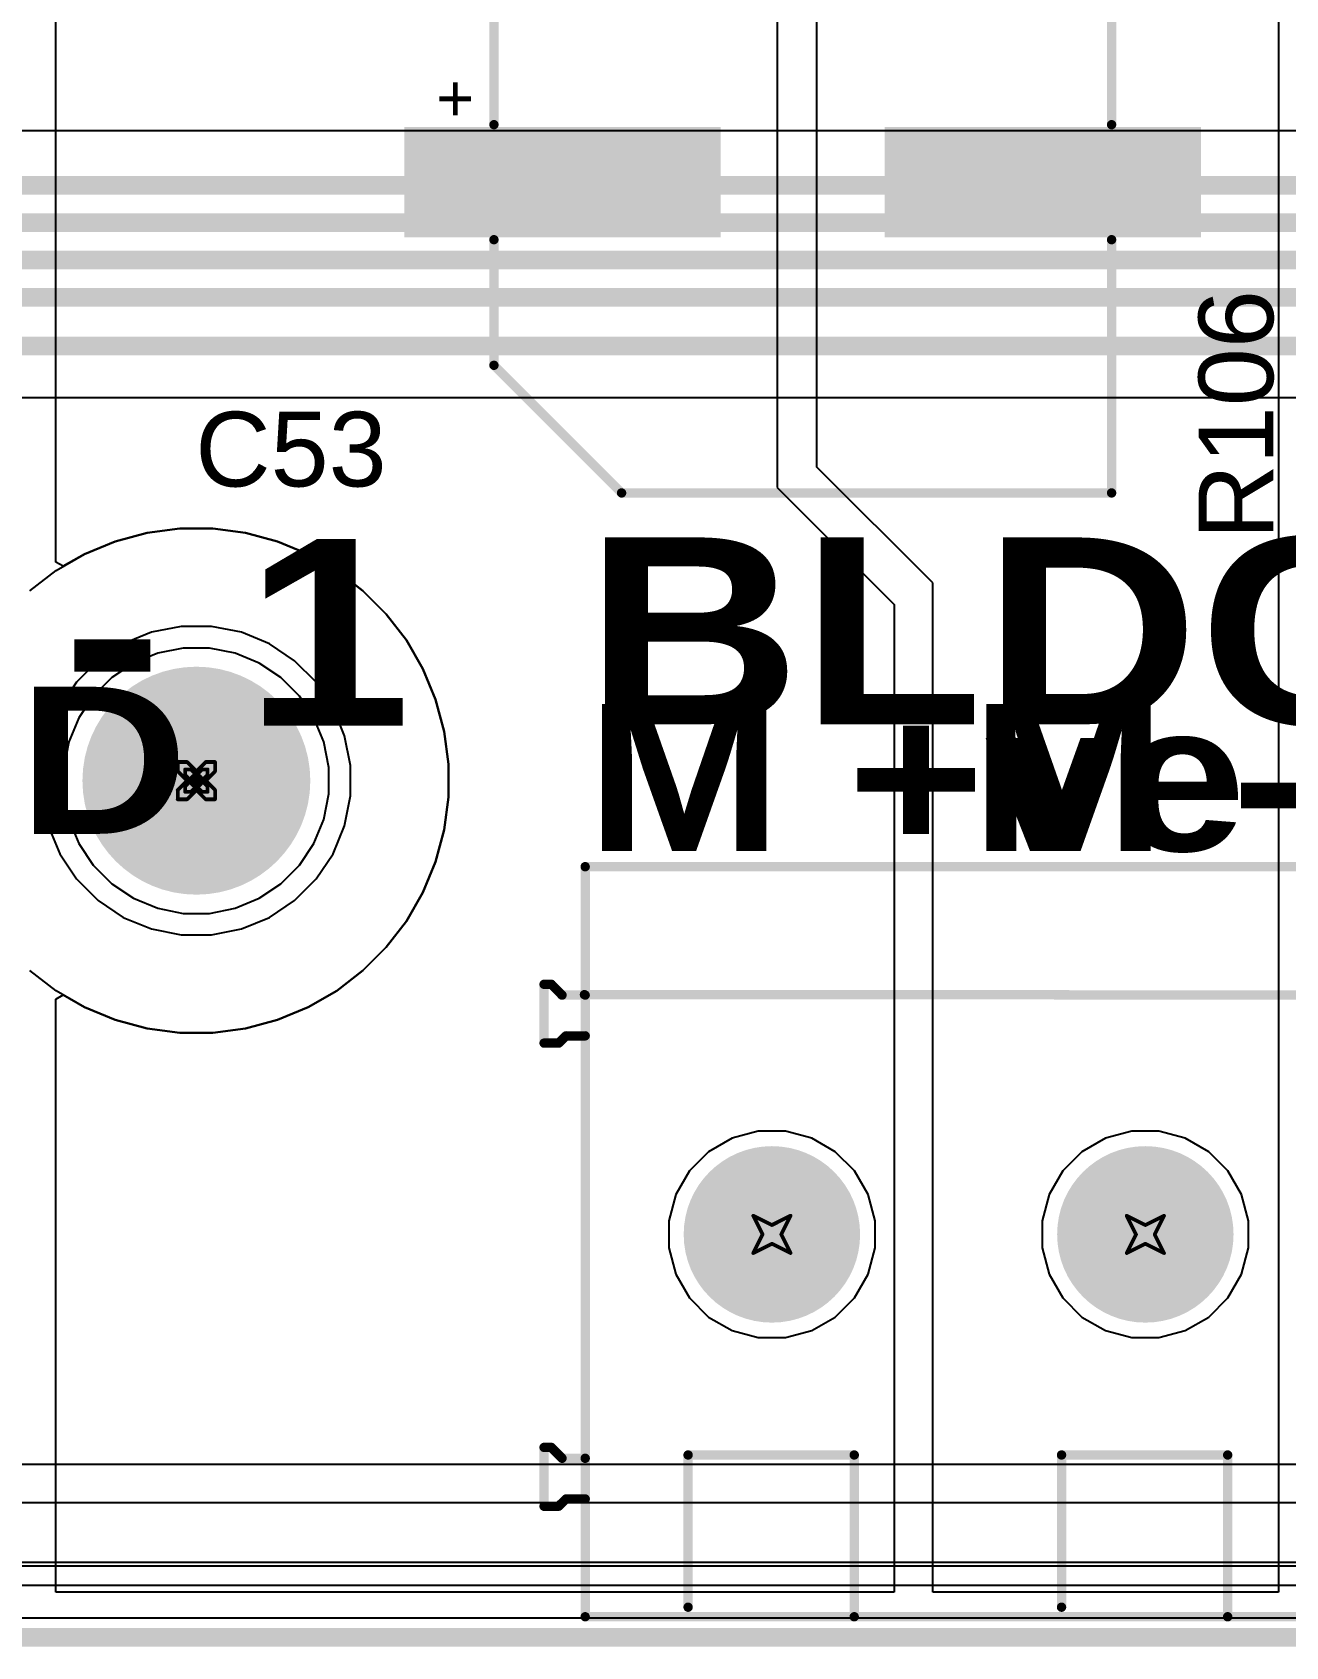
# Model space of a CAD drawing. Header units: inches. Extents: x -3 to 5259, y -3 to 5282.
# Drawn here: x 79.64 to 96.69, y -2.85 to 19.11 of the extents above; entities that cross this region are included whole.
import ezdxf

# ---------------------------------------------------------------- set-up
doc = ezdxf.new("R2010")
doc.units = ezdxf.units.IN
for name, color, linetype in [('Board Outline', 216, 'Continuous'), ('Bottom Layer', 5, 'Continuous'), ('Bottom Solder', 6, 'Continuous'), ('Drill Drawing', 1, 'Continuous'), ('Layer 1', 16, 'Continuous'), ('Layer 2', 76, 'Continuous'), ('Multi-Layer', 9, 'Continuous'), ('Pad Holes', 156, 'Continuous'), ('Top Layer', 1, 'Continuous'), ('Top Overlay', 2, 'Continuous'), ('Top Paste', 8, 'Continuous'), ('Top Solder', 216, 'Continuous')]:
    doc.layers.add(name, color=color, linetype=linetype)
doc.styles.add('Arial', font='', dxfattribs={"height": 0.2})
doc.styles.add('Arial Black_Bold', font='', dxfattribs={"height": 0.2})
doc.styles.get('Arial').set_extended_font_data('Arial')
doc.styles.get('Arial Black_Bold').set_extended_font_data('Arial Black', bold=True)

# ---------------------------------------------------------------- blocks, each defined once
blk = doc.blocks.new('DB128V_5_08_5P_GN_S_184')
at = {"layer": 'Bottom Layer'}
h = blk.add_hatch(color=5, dxfattribs=at)
edge = h.paths.add_edge_path()
edge.add_arc((-10.16, 0), 1.15, 0, 360)
h = blk.add_hatch(color=5, dxfattribs=at)
edge = h.paths.add_edge_path()
edge.add_arc((-5.08, 0), 1.15, 0, 360)
at = {"layer": 'Bottom Solder'}
h = blk.add_hatch(color=6, dxfattribs=at)
edge = h.paths.add_edge_path()
edge.add_arc((-10.16, 0), 1.2, 0, 360)
h = blk.add_hatch(color=6, dxfattribs=at)
edge = h.paths.add_edge_path()
edge.add_arc((-5.08, 0), 1.2, 0, 360)
at = {"layer": 'Layer 1'}
h = blk.add_hatch(color=16, dxfattribs=at)
edge = h.paths.add_edge_path()
edge.add_arc((-10.16, 0), 1.15, 0, 360)
h = blk.add_hatch(color=16, dxfattribs=at)
edge = h.paths.add_edge_path()
edge.add_arc((-5.08, 0), 1.15, 0, 360)
at = {"layer": 'Layer 2'}
h = blk.add_hatch(color=76, dxfattribs=at)
edge = h.paths.add_edge_path()
edge.add_arc((-10.16, 0), 1.15, 0, 360)
h = blk.add_hatch(color=76, dxfattribs=at)
edge = h.paths.add_edge_path()
edge.add_arc((-5.08, 0), 1.15, 0, 360)
at = {"layer": 'Multi-Layer'}
h = blk.add_hatch(color=9, dxfattribs=at)
edge = h.paths.add_edge_path()
edge.add_arc((-10.16, 0), 1.15, 0, 360)
h = blk.add_hatch(color=9, dxfattribs=at)
edge = h.paths.add_edge_path()
edge.add_arc((-5.08, 0), 1.15, 0, 360)
at = {"layer": 'Pad Holes'}
h = blk.add_hatch(color=7, dxfattribs=at)
edge = h.paths.add_edge_path()
edge.add_arc((-10.16, 0), 0.75, 0, 360)
h = blk.add_hatch(color=7, dxfattribs=at)
edge = h.paths.add_edge_path()
edge.add_arc((-5.08, 0), 0.75, 0, 360)
at = {"layer": 'Top Layer'}
h = blk.add_hatch(color=1, dxfattribs=at)
edge = h.paths.add_edge_path()
edge.add_arc((-10.16, 0), 1.15, 0, 360)
h = blk.add_hatch(color=1, dxfattribs=at)
edge = h.paths.add_edge_path()
edge.add_arc((-5.08, 0), 1.15, 0, 360)
at = {"layer": 'Top Solder'}
h = blk.add_hatch(color=216, dxfattribs=at)
edge = h.paths.add_edge_path()
edge.add_arc((-10.16, 0), 1.2, 0, 360)
h = blk.add_hatch(color=216, dxfattribs=at)
edge = h.paths.add_edge_path()
edge.add_arc((-5.08, 0), 1.2, 0, 360)
at = {"layer": 'Top Overlay'}
for points in [[(-12.7, 5, 0.127, 0.127, 0), (12.7, 5, 0.127, 0.127, 0)], [(-12.7, -5.2, 0.127, 0.127, 0), (-12.7, 5, 0.127, 0.127, 0)], [(-13.259, 3.401, 0.127, 0.127, 0), (-13.259, 2.601, 0.127, 0.127, 0)], [(-13.259, 3.401, 0.127, 0.127, 0), (-13.16, 3.401, 0.127, 0.127, 0)], [(-13.16, 3.401, 0.127, 0.127, 0), (-13.015, 3.254, 0.127, 0.127, 0)], [(-13.015, 3.254, 0.127, 0.127, 0), (-12.7, 3.254, 0.127, 0.127, 0)], [(-12.71, 3.26, 0.127, 0.127, 0), (12.69, 3.251, 0.127, 0.127, 0)], [(-13.259, 2.601, 0.127, 0.127, 0), (-13.061, 2.601, 0.127, 0.127, 0)], [(-13.061, 2.601, 0.127, 0.127, 0), (-12.96, 2.7, 0.127, 0.127, 0)], [(-12.96, 2.7, 0.127, 0.127, 0), (-12.7, 2.7, 0.127, 0.127, 0)], [(-13.259, -2.897, 0.127, 0.127, 0), (-13.259, -3.697, 0.127, 0.127, 0)], [(-13.259, -2.897, 0.127, 0.127, 0), (-13.16, -2.897, 0.127, 0.127, 0)], [(-13.16, -2.897, 0.127, 0.127, 0), (-13.015, -3.045, 0.127, 0.127, 0)], [(-13.015, -3.045, 0.127, 0.127, 0), (-12.7, -3.045, 0.127, 0.127, 0)], [(-11.3, -3, 0.127, 0.127, 0), (-9.04, -3, 0.127, 0.127, 0)], [(-11.3, -5.07, 0.127, 0.127, 0), (-11.3, -3, 0.127, 0.127, 0)], [(-9.04, -3, 0.127, 0.127, 0), (-9.04, -5.2, 0.127, 0.127, 0)], [(-6.22, -3, 0.127, 0.127, 0), (-3.96, -3, 0.127, 0.127, 0)], [(-6.22, -3, 0.127, 0.127, 0), (-6.22, -5.07, 0.127, 0.127, 0)], [(-3.96, -5.2, 0.127, 0.127, 0), (-3.96, -3, 0.127, 0.127, 0)], [(-13.259, -3.697, 0.127, 0.127, 0), (-13.061, -3.697, 0.127, 0.127, 0)], [(-13.061, -3.697, 0.127, 0.127, 0), (-12.96, -3.598, 0.127, 0.127, 0)], [(-12.96, -3.598, 0.127, 0.127, 0), (-12.7, -3.598, 0.127, 0.127, 0)], [(-12.76, -3.6, 0.127, 0.127, 0), (-12.7, -3.598, 0.127, 0.127, 0)], [(-12.7, -5.2, 0.127, 0.127, 0), (12.7, -5.2, 0.127, 0.127, 0)]]:
    blk.add_lwpolyline(points, format="xyseb", dxfattribs=at)
for points in [[(-12.732, 5, 0.0635, 0.0635, 1), (-12.668, 5, 0.0635, 0.0635, 1)], [(-12.732, 5, 0.0635, 0.0635, 1), (-12.668, 5, 0.0635, 0.0635, 1)], [(-13.291, 3.401, 0.0635, 0.0635, 1), (-13.227, 3.401, 0.0635, 0.0635, 1)], [(-13.291, 3.401, 0.0635, 0.0635, 1), (-13.227, 3.401, 0.0635, 0.0635, 1)], [(-13.191, 3.401, 0.0635, 0.0635, 1), (-13.128, 3.401, 0.0635, 0.0635, 1)], [(-13.191, 3.401, 0.0635, 0.0635, 1), (-13.128, 3.401, 0.0635, 0.0635, 1)], [(-13.047, 3.254, 0.0635, 0.0635, 1), (-12.983, 3.254, 0.0635, 0.0635, 1)], [(-13.047, 3.254, 0.0635, 0.0635, 1), (-12.983, 3.254, 0.0635, 0.0635, 1)], [(-12.742, 3.26, 0.0635, 0.0635, 1), (-12.678, 3.26, 0.0635, 0.0635, 1)], [(-12.732, 3.254, 0.0635, 0.0635, 1), (-12.668, 3.254, 0.0635, 0.0635, 1)], [(-13.291, 2.601, 0.0635, 0.0635, 1), (-13.227, 2.601, 0.0635, 0.0635, 1)], [(-13.291, 2.601, 0.0635, 0.0635, 1), (-13.227, 2.601, 0.0635, 0.0635, 1)], [(-13.092, 2.601, 0.0635, 0.0635, 1), (-13.029, 2.601, 0.0635, 0.0635, 1)], [(-13.092, 2.601, 0.0635, 0.0635, 1), (-13.029, 2.601, 0.0635, 0.0635, 1)], [(-12.992, 2.7, 0.0635, 0.0635, 1), (-12.928, 2.7, 0.0635, 0.0635, 1)], [(-12.992, 2.7, 0.0635, 0.0635, 1), (-12.928, 2.7, 0.0635, 0.0635, 1)], [(-12.732, 2.7, 0.0635, 0.0635, 1), (-12.668, 2.7, 0.0635, 0.0635, 1)], [(-13.291, -2.897, 0.0635, 0.0635, 1), (-13.227, -2.897, 0.0635, 0.0635, 1)], [(-13.291, -2.897, 0.0635, 0.0635, 1), (-13.227, -2.897, 0.0635, 0.0635, 1)], [(-13.191, -2.897, 0.0635, 0.0635, 1), (-13.128, -2.897, 0.0635, 0.0635, 1)], [(-13.191, -2.897, 0.0635, 0.0635, 1), (-13.128, -2.897, 0.0635, 0.0635, 1)], [(-13.047, -3.045, 0.0635, 0.0635, 1), (-12.983, -3.045, 0.0635, 0.0635, 1)], [(-13.047, -3.045, 0.0635, 0.0635, 1), (-12.983, -3.045, 0.0635, 0.0635, 1)], [(-12.732, -3.045, 0.0635, 0.0635, 1), (-12.668, -3.045, 0.0635, 0.0635, 1)], [(-11.332, -3, 0.0635, 0.0635, 1), (-11.268, -3, 0.0635, 0.0635, 1)], [(-11.332, -3, 0.0635, 0.0635, 1), (-11.268, -3, 0.0635, 0.0635, 1)], [(-9.072, -3, 0.0635, 0.0635, 1), (-9.008, -3, 0.0635, 0.0635, 1)], [(-9.072, -3, 0.0635, 0.0635, 1), (-9.008, -3, 0.0635, 0.0635, 1)], [(-6.252, -3, 0.0635, 0.0635, 1), (-6.188, -3, 0.0635, 0.0635, 1)], [(-6.252, -3, 0.0635, 0.0635, 1), (-6.188, -3, 0.0635, 0.0635, 1)], [(-3.992, -3, 0.0635, 0.0635, 1), (-3.928, -3, 0.0635, 0.0635, 1)], [(-3.992, -3, 0.0635, 0.0635, 1), (-3.928, -3, 0.0635, 0.0635, 1)], [(-13.291, -3.697, 0.0635, 0.0635, 1), (-13.227, -3.697, 0.0635, 0.0635, 1)], [(-13.291, -3.697, 0.0635, 0.0635, 1), (-13.227, -3.697, 0.0635, 0.0635, 1)], [(-13.092, -3.697, 0.0635, 0.0635, 1), (-13.029, -3.697, 0.0635, 0.0635, 1)], [(-13.092, -3.697, 0.0635, 0.0635, 1), (-13.029, -3.697, 0.0635, 0.0635, 1)], [(-12.992, -3.598, 0.0635, 0.0635, 1), (-12.928, -3.598, 0.0635, 0.0635, 1)], [(-12.992, -3.598, 0.0635, 0.0635, 1), (-12.928, -3.598, 0.0635, 0.0635, 1)], [(-12.792, -3.6, 0.0635, 0.0635, 1), (-12.728, -3.6, 0.0635, 0.0635, 1)], [(-12.732, -3.598, 0.0635, 0.0635, 1), (-12.668, -3.598, 0.0635, 0.0635, 1)], [(-12.732, -3.598, 0.0635, 0.0635, 1), (-12.668, -3.598, 0.0635, 0.0635, 1)], [(-11.332, -5.07, 0.0635, 0.0635, 1), (-11.268, -5.07, 0.0635, 0.0635, 1)], [(-6.252, -5.07, 0.0635, 0.0635, 1), (-6.188, -5.07, 0.0635, 0.0635, 1)], [(-12.732, -5.2, 0.0635, 0.0635, 1), (-12.668, -5.2, 0.0635, 0.0635, 1)], [(-12.732, -5.2, 0.0635, 0.0635, 1), (-12.668, -5.2, 0.0635, 0.0635, 1)], [(-9.072, -5.2, 0.0635, 0.0635, 1), (-9.008, -5.2, 0.0635, 0.0635, 1)], [(-3.992, -5.2, 0.0635, 0.0635, 1), (-3.928, -5.2, 0.0635, 0.0635, 1)]]:
    blk.add_lwpolyline(points, format="xyseb", close=True, dxfattribs=at)
blk = doc.blocks.new('SVZ1VM221FBRE00RAXXX_231')
at = {"layer": 'Top Layer'}
for points in [[(-5.367, 0.7), (-1.167, 0.7), (-1.167, -0.7), (-5.367, -0.7)], [(1.167, 0.7), (5.367, 0.7), (5.367, -0.7), (1.167, -0.7)]]:
    blk.add_hatch(color=1, dxfattribs=at).paths.add_polyline_path(points)
at = {"layer": 'Top Paste'}
for points in [[(-5.367, 0.7), (-1.167, 0.7), (-1.167, -0.7), (-5.367, -0.7)], [(1.167, 0.7), (5.367, 0.7), (5.367, -0.7), (1.167, -0.7)]]:
    blk.add_hatch(color=8, dxfattribs=at).paths.add_polyline_path(points)
at = {"layer": 'Top Solder'}
for points in [[(-5.418, 0.751), (-1.116, 0.751), (-1.116, -0.751), (-5.418, -0.751)], [(1.116, 0.751), (5.418, 0.751), (5.418, -0.751), (1.116, -0.751)]]:
    blk.add_hatch(color=216, dxfattribs=at).paths.add_polyline_path(points)
at = {"layer": 'Top Overlay'}
for points in [[(-4.201, 2.49, 0.127, 0.127, 0), (-2.465, 4.226, 0.127, 0.127, 0)], [(-2.465, 4.226, 0.127, 0.127, 0), (4.201, 4.226, 0.127, 0.127, 0)], [(4.201, 0.782, 0.127, 0.127, 0), (4.201, 4.226, 0.127, 0.127, 0)], [(-4.201, 0.782, 0.127, 0.127, 0), (-4.201, 2.49, 0.127, 0.127, 0)], [(-4.201, -2.49, 0.127, 0.127, 0), (-4.201, -0.782, 0.127, 0.127, 0)], [(4.201, -4.226, 0.127, 0.127, 0), (4.201, -0.782, 0.127, 0.127, 0)], [(-4.201, -2.49, 0.127, 0.127, 0), (-2.465, -4.226, 0.127, 0.127, 0)], [(-2.465, -4.226, 0.127, 0.127, 0), (4.201, -4.226, 0.127, 0.127, 0)]]:
    blk.add_lwpolyline(points, format="xyseb", dxfattribs=at)
for points in [[(-2.497, 4.226, 0.0635, 0.0635, 1), (-2.433, 4.226, 0.0635, 0.0635, 1)], [(-2.497, 4.226, 0.0635, 0.0635, 1), (-2.433, 4.226, 0.0635, 0.0635, 1)], [(4.169, 4.226, 0.0635, 0.0635, 1), (4.233, 4.226, 0.0635, 0.0635, 1)], [(4.169, 4.226, 0.0635, 0.0635, 1), (4.233, 4.226, 0.0635, 0.0635, 1)], [(-4.233, 2.49, 0.0635, 0.0635, 1), (-4.169, 2.49, 0.0635, 0.0635, 1)], [(-4.233, 2.49, 0.0635, 0.0635, 1), (-4.169, 2.49, 0.0635, 0.0635, 1)], [(-4.233, 0.782, 0.0635, 0.0635, 1), (-4.169, 0.782, 0.0635, 0.0635, 1)], [(4.169, 0.782, 0.0635, 0.0635, 1), (4.233, 0.782, 0.0635, 0.0635, 1)], [(-4.233, -0.782, 0.0635, 0.0635, 1), (-4.169, -0.782, 0.0635, 0.0635, 1)], [(4.169, -0.782, 0.0635, 0.0635, 1), (4.233, -0.782, 0.0635, 0.0635, 1)], [(-4.233, -2.49, 0.0635, 0.0635, 1), (-4.169, -2.49, 0.0635, 0.0635, 1)], [(-4.233, -2.49, 0.0635, 0.0635, 1), (-4.169, -2.49, 0.0635, 0.0635, 1)], [(-2.497, -4.226, 0.0635, 0.0635, 1), (-2.433, -4.226, 0.0635, 0.0635, 1)], [(-2.497, -4.226, 0.0635, 0.0635, 1), (-2.433, -4.226, 0.0635, 0.0635, 1)], [(4.169, -4.226, 0.0635, 0.0635, 1), (4.233, -4.226, 0.0635, 0.0635, 1)], [(4.169, -4.226, 0.0635, 0.0635, 1), (4.233, -4.226, 0.0635, 0.0635, 1)]]:
    blk.add_lwpolyline(points, format="xyseb", close=True, dxfattribs=at)
at = {"layer": 'Top Overlay', "style": 'Arial'}
blk.add_text('+', height=0.635, dxfattribs=at).set_placement((-4.987, 0.826))

msp = doc.modelspace()

# ---------------------------------------------------------------- hatches: boundary and pattern name
at = {"layer": 'Bottom Solder'}
h = msp.add_hatch(color=6, dxfattribs=at)
edge = h.paths.add_edge_path()
edge.add_arc((81.871, 8.928), 0.102, 0, 360)
at = {"layer": 'Pad Holes'}
h = msp.add_hatch(color=7, dxfattribs=at)
edge = h.paths.add_edge_path()
edge.add_arc((81.871, 8.928), 1.55, 0, 360)
at = {"layer": 'Top Solder'}
h = msp.add_hatch(color=216, dxfattribs=at)
edge = h.paths.add_edge_path()
edge.add_arc((81.871, 8.928), 0.102, 0, 360)

# ---------------------------------------------------------------- linework, layer by layer
at = {"layer": 'Board Outline'}
msp.add_lwpolyline([(-2.722, -2.722, 0.254, 0.254, 0), (147.278, -2.722, 0.254, 0.254, 0)], format="xyseb", dxfattribs=at)
at = {"layer": 'Bottom Layer'}
for p, q in [((81.664, 11.026), (81.259, 10.946)), ((81.664, 11.026), (81.259, 10.946)), ((81.664, 11.026), (81.259, 10.946)), ((81.871, 11.026), (81.664, 11.026)), ((82.077, 11.026), (81.664, 11.026)), ((82.077, 11.026), (81.664, 11.026)), ((82.077, 11.026), (81.871, 11.026)), ((82.483, 10.946), (82.077, 11.026)), ((82.483, 10.946), (82.077, 11.026)), ((82.483, 10.946), (82.077, 11.026)), ((80.877, 10.788), (80.533, 10.558)), ((80.877, 10.788), (80.533, 10.558)), ((80.877, 10.788), (80.533, 10.558)), ((81.259, 10.946), (80.877, 10.788)), ((81.259, 10.946), (80.877, 10.788)), ((81.259, 10.946), (80.877, 10.788)), ((82.864, 10.788), (82.483, 10.946)), ((82.864, 10.788), (82.483, 10.946)), ((82.864, 10.788), (82.483, 10.946)), ((83.208, 10.558), (82.864, 10.788)), ((83.208, 10.558), (82.864, 10.788)), ((83.208, 10.558), (82.864, 10.788)), ((80.533, 10.558), (80.241, 10.266)), ((80.533, 10.558), (80.241, 10.266)), ((80.533, 10.558), (80.241, 10.266)), ((83.5, 10.266), (83.208, 10.558)), ((83.5, 10.266), (83.208, 10.558)), ((83.5, 10.266), (83.208, 10.558)), ((80.241, 10.266), (80.012, 9.922)), ((80.241, 10.266), (80.012, 9.922)), ((80.241, 10.266), (80.012, 9.922)), ((83.73, 9.922), (83.5, 10.266)), ((83.73, 9.922), (83.5, 10.266)), ((83.73, 9.922), (83.5, 10.266)), ((80.012, 9.922), (79.853, 9.54)), ((80.012, 9.922), (79.853, 9.54)), ((80.012, 9.922), (79.853, 9.54)), ((83.888, 9.54), (83.73, 9.922)), ((83.888, 9.54), (83.73, 9.922)), ((83.888, 9.54), (83.73, 9.922)), ((79.853, 9.54), (79.773, 9.135)), ((79.853, 9.54), (79.773, 9.135)), ((79.853, 9.54), (79.773, 9.135)), ((83.969, 9.135), (83.888, 9.54)), ((83.969, 9.135), (83.888, 9.54)), ((83.969, 9.135), (83.888, 9.54)), ((79.773, 9.135), (79.773, 8.928)), ((79.773, 9.135), (79.773, 8.722)), ((79.773, 9.135), (79.773, 8.722)), ((83.969, 8.928), (83.969, 9.135)), ((83.969, 8.722), (83.969, 9.135)), ((83.969, 8.722), (83.969, 9.135)), ((79.773, 8.928), (79.773, 8.928)), ((79.773, 8.928), (79.773, 8.722)), ((83.969, 8.722), (83.969, 8.928)), ((79.773, 8.722), (79.853, 8.316)), ((79.773, 8.722), (79.853, 8.316)), ((79.773, 8.722), (79.853, 8.316)), ((83.888, 8.316), (83.969, 8.722)), ((83.888, 8.316), (83.969, 8.722)), ((83.888, 8.316), (83.969, 8.722)), ((79.853, 8.316), (80.012, 7.935)), ((79.853, 8.316), (80.012, 7.935)), ((79.853, 8.316), (80.012, 7.935)), ((83.73, 7.935), (83.888, 8.316)), ((83.73, 7.935), (83.888, 8.316)), ((83.73, 7.935), (83.888, 8.316)), ((80.012, 7.935), (80.241, 7.591)), ((80.012, 7.935), (80.241, 7.591)), ((80.012, 7.935), (80.241, 7.591)), ((83.5, 7.591), (83.73, 7.935)), ((83.5, 7.591), (83.73, 7.935)), ((83.5, 7.591), (83.73, 7.935)), ((80.241, 7.591), (80.533, 7.299)), ((80.241, 7.591), (80.533, 7.299)), ((80.241, 7.591), (80.533, 7.299)), ((83.208, 7.299), (83.5, 7.591)), ((83.208, 7.299), (83.5, 7.591)), ((83.208, 7.299), (83.5, 7.591)), ((80.533, 7.299), (80.877, 7.069)), ((80.533, 7.299), (80.877, 7.069)), ((80.533, 7.299), (80.877, 7.069)), ((82.864, 7.069), (83.208, 7.299)), ((82.864, 7.069), (83.208, 7.299)), ((82.864, 7.069), (83.208, 7.299)), ((80.877, 7.069), (81.259, 6.911)), ((80.877, 7.069), (81.259, 6.911)), ((80.877, 7.069), (81.259, 6.911)), ((82.483, 6.911), (82.864, 7.069)), ((82.483, 6.911), (82.864, 7.069)), ((82.483, 6.911), (82.864, 7.069)), ((81.259, 6.911), (81.664, 6.83)), ((81.259, 6.911), (81.664, 6.83)), ((81.259, 6.911), (81.664, 6.83)), ((81.664, 6.83), (81.871, 6.83)), ((81.664, 6.83), (82.077, 6.83)), ((81.664, 6.83), (82.077, 6.83)), ((81.871, 6.83), (82.077, 6.83)), ((82.077, 6.83), (82.483, 6.911)), ((82.077, 6.83), (82.483, 6.911)), ((82.077, 6.83), (82.483, 6.911)), ((89.158, 4.066), (88.838, 3.881)), ((89.158, 4.066), (88.838, 3.881)), ((89.515, 4.162), (89.158, 4.066)), ((89.515, 4.162), (89.158, 4.066)), ((89.885, 4.162), (89.515, 4.162)), ((89.885, 4.162), (89.515, 4.162)), ((90.242, 4.066), (89.885, 4.162)), ((90.242, 4.066), (89.885, 4.162)), ((90.562, 3.881), (90.242, 4.066)), ((90.562, 3.881), (90.242, 4.066)), ((94.238, 4.066), (93.918, 3.881)), ((94.238, 4.066), (93.918, 3.881)), ((94.595, 4.162), (94.238, 4.066)), ((94.595, 4.162), (94.238, 4.066)), ((94.965, 4.162), (94.595, 4.162)), ((94.965, 4.162), (94.595, 4.162)), ((95.322, 4.066), (94.965, 4.162)), ((95.322, 4.066), (94.965, 4.162)), ((95.642, 3.881), (95.322, 4.066)), ((95.642, 3.881), (95.322, 4.066)), ((88.838, 3.881), (88.577, 3.62)), ((88.838, 3.881), (88.577, 3.62)), ((90.824, 3.62), (90.562, 3.881)), ((90.824, 3.62), (90.562, 3.881)), ((93.918, 3.881), (93.657, 3.62)), ((93.918, 3.881), (93.657, 3.62)), ((95.904, 3.62), (95.642, 3.881)), ((95.904, 3.62), (95.642, 3.881)), ((88.577, 3.62), (88.392, 3.299)), ((88.577, 3.62), (88.392, 3.299)), ((91.009, 3.299), (90.824, 3.62)), ((91.009, 3.299), (90.824, 3.62)), ((93.657, 3.62), (93.472, 3.299)), ((93.657, 3.62), (93.472, 3.299)), ((96.089, 3.299), (95.904, 3.62)), ((96.089, 3.299), (95.904, 3.62)), ((88.392, 3.299), (88.296, 2.942)), ((88.392, 3.299), (88.296, 2.942)), ((91.104, 2.942), (91.009, 3.299)), ((91.104, 2.942), (91.009, 3.299)), ((93.472, 3.299), (93.376, 2.942)), ((93.472, 3.299), (93.376, 2.942)), ((96.184, 2.942), (96.089, 3.299)), ((96.184, 2.942), (96.089, 3.299)), ((88.296, 2.942), (88.296, 2.573)), ((88.296, 2.942), (88.296, 2.573)), ((91.104, 2.573), (91.104, 2.942)), ((91.104, 2.573), (91.104, 2.942)), ((93.376, 2.942), (93.376, 2.573)), ((93.376, 2.942), (93.376, 2.573)), ((96.184, 2.573), (96.184, 2.942)), ((96.184, 2.573), (96.184, 2.942)), ((88.296, 2.573), (88.392, 2.216)), ((88.296, 2.573), (88.392, 2.216)), ((91.009, 2.216), (91.104, 2.573)), ((91.009, 2.216), (91.104, 2.573)), ((93.376, 2.573), (93.472, 2.216)), ((93.376, 2.573), (93.472, 2.216)), ((96.089, 2.216), (96.184, 2.573)), ((96.089, 2.216), (96.184, 2.573)), ((88.392, 2.216), (88.577, 1.895)), ((88.392, 2.216), (88.577, 1.895)), ((90.824, 1.895), (91.009, 2.216)), ((90.824, 1.895), (91.009, 2.216)), ((93.472, 2.216), (93.657, 1.895)), ((93.472, 2.216), (93.657, 1.895)), ((95.904, 1.895), (96.089, 2.216)), ((95.904, 1.895), (96.089, 2.216)), ((88.577, 1.895), (88.838, 1.634)), ((88.577, 1.895), (88.838, 1.634)), ((90.562, 1.634), (90.824, 1.895)), ((90.562, 1.634), (90.824, 1.895)), ((93.657, 1.895), (93.918, 1.634)), ((93.657, 1.895), (93.918, 1.634)), ((95.642, 1.634), (95.904, 1.895)), ((95.642, 1.634), (95.904, 1.895)), ((88.838, 1.634), (89.158, 1.449)), ((88.838, 1.634), (89.158, 1.449)), ((90.242, 1.449), (90.562, 1.634)), ((90.242, 1.449), (90.562, 1.634)), ((93.918, 1.634), (94.238, 1.449)), ((93.918, 1.634), (94.238, 1.449)), ((95.322, 1.449), (95.642, 1.634)), ((95.322, 1.449), (95.642, 1.634)), ((89.158, 1.449), (89.515, 1.354)), ((89.158, 1.449), (89.515, 1.354)), ((89.515, 1.354), (89.885, 1.354)), ((89.515, 1.354), (89.885, 1.354)), ((89.885, 1.354), (90.242, 1.449)), ((89.885, 1.354), (90.242, 1.449)), ((94.238, 1.449), (94.595, 1.354)), ((94.238, 1.449), (94.595, 1.354)), ((94.595, 1.354), (94.965, 1.354)), ((94.595, 1.354), (94.965, 1.354)), ((94.965, 1.354), (95.322, 1.449)), ((94.965, 1.354), (95.322, 1.449)), ((139.342, -1.753), (5.233, -1.753)), ((139.304, -1.702), (48.108, -1.702))]:
    msp.add_line(p, q, dxfattribs=at)
at = {"layer": 'Drill Drawing'}
for points in [[(81.617, 9.055, 0.0508, 0.0508, 0), (81.617, 9.182, 0.0508, 0.0508, 0)], [(81.617, 9.182, 0.0508, 0.0508, 0), (81.744, 9.182, 0.0508, 0.0508, 0)], [(81.617, 9.055, 0.0508, 0.0508, 0), (81.744, 8.928, 0.0508, 0.0508, 0)], [(81.718, 9.005, 0.0508, 0.0508, 0), (81.718, 9.081, 0.0508, 0.0508, 0)], [(81.718, 9.081, 0.0508, 0.0508, 0), (81.795, 9.081, 0.0508, 0.0508, 0)], [(81.718, 9.005, 0.0508, 0.0508, 0), (81.795, 8.928, 0.0508, 0.0508, 0)], [(81.744, 9.182, 0.0508, 0.0508, 0), (81.871, 9.055, 0.0508, 0.0508, 0)], [(81.795, 9.081, 0.0508, 0.0508, 0), (81.871, 9.005, 0.0508, 0.0508, 0)], [(81.871, 9.055, 0.0508, 0.0508, 0), (81.998, 9.182, 0.0508, 0.0508, 0)], [(81.871, 9.005, 0.0508, 0.0508, 0), (81.947, 9.081, 0.0508, 0.0508, 0)], [(81.947, 9.081, 0.0508, 0.0508, 0), (82.023, 9.081, 0.0508, 0.0508, 0)], [(81.947, 8.928, 0.0508, 0.0508, 0), (82.023, 9.005, 0.0508, 0.0508, 0)], [(81.998, 9.182, 0.0508, 0.0508, 0), (82.125, 9.182, 0.0508, 0.0508, 0)], [(81.998, 8.928, 0.0508, 0.0508, 0), (82.125, 9.055, 0.0508, 0.0508, 0)], [(82.023, 9.005, 0.0508, 0.0508, 0), (82.023, 9.081, 0.0508, 0.0508, 0)], [(82.125, 9.055, 0.0508, 0.0508, 0), (82.125, 9.182, 0.0508, 0.0508, 0)], [(81.617, 8.801, 0.0508, 0.0508, 0), (81.744, 8.928, 0.0508, 0.0508, 0)], [(81.617, 8.674, 0.0508, 0.0508, 0), (81.617, 8.801, 0.0508, 0.0508, 0)], [(81.718, 8.852, 0.0508, 0.0508, 0), (81.795, 8.928, 0.0508, 0.0508, 0)], [(81.718, 8.776, 0.0508, 0.0508, 0), (81.718, 8.852, 0.0508, 0.0508, 0)], [(81.718, 8.776, 0.0508, 0.0508, 0), (81.795, 8.776, 0.0508, 0.0508, 0)], [(81.744, 8.674, 0.0508, 0.0508, 0), (81.871, 8.801, 0.0508, 0.0508, 0)], [(81.795, 8.776, 0.0508, 0.0508, 0), (81.871, 8.852, 0.0508, 0.0508, 0)], [(81.871, 8.852, 0.0508, 0.0508, 0), (81.947, 8.776, 0.0508, 0.0508, 0)], [(81.871, 8.801, 0.0508, 0.0508, 0), (81.998, 8.674, 0.0508, 0.0508, 0)], [(81.947, 8.928, 0.0508, 0.0508, 0), (82.023, 8.852, 0.0508, 0.0508, 0)], [(81.947, 8.776, 0.0508, 0.0508, 0), (82.023, 8.776, 0.0508, 0.0508, 0)], [(81.998, 8.928, 0.0508, 0.0508, 0), (82.125, 8.801, 0.0508, 0.0508, 0)], [(82.023, 8.776, 0.0508, 0.0508, 0), (82.023, 8.852, 0.0508, 0.0508, 0)], [(82.125, 8.674, 0.0508, 0.0508, 0), (82.125, 8.801, 0.0508, 0.0508, 0)], [(81.617, 8.674, 0.0508, 0.0508, 0), (81.744, 8.674, 0.0508, 0.0508, 0)], [(81.998, 8.674, 0.0508, 0.0508, 0), (82.125, 8.674, 0.0508, 0.0508, 0)], [(89.446, 3.012, 0.0508, 0.0508, 0), (89.7, 2.885, 0.0508, 0.0508, 0)], [(89.446, 3.012, 0.0508, 0.0508, 0), (89.573, 2.758, 0.0508, 0.0508, 0)], [(89.7, 2.885, 0.0508, 0.0508, 0), (89.954, 3.012, 0.0508, 0.0508, 0)], [(89.827, 2.758, 0.0508, 0.0508, 0), (89.954, 3.012, 0.0508, 0.0508, 0)], [(94.526, 3.012, 0.0508, 0.0508, 0), (94.78, 2.885, 0.0508, 0.0508, 0)], [(94.526, 3.012, 0.0508, 0.0508, 0), (94.653, 2.758, 0.0508, 0.0508, 0)], [(94.78, 2.885, 0.0508, 0.0508, 0), (95.034, 3.012, 0.0508, 0.0508, 0)], [(94.907, 2.758, 0.0508, 0.0508, 0), (95.034, 3.012, 0.0508, 0.0508, 0)], [(89.446, 2.504, 0.0508, 0.0508, 0), (89.573, 2.758, 0.0508, 0.0508, 0)], [(89.446, 2.504, 0.0508, 0.0508, 0), (89.7, 2.631, 0.0508, 0.0508, 0)], [(89.7, 2.631, 0.0508, 0.0508, 0), (89.954, 2.504, 0.0508, 0.0508, 0)], [(89.827, 2.758, 0.0508, 0.0508, 0), (89.954, 2.504, 0.0508, 0.0508, 0)], [(94.526, 2.504, 0.0508, 0.0508, 0), (94.653, 2.758, 0.0508, 0.0508, 0)], [(94.526, 2.504, 0.0508, 0.0508, 0), (94.78, 2.631, 0.0508, 0.0508, 0)], [(94.78, 2.631, 0.0508, 0.0508, 0), (95.034, 2.504, 0.0508, 0.0508, 0)], [(94.907, 2.758, 0.0508, 0.0508, 0), (95.034, 2.504, 0.0508, 0.0508, 0)]]:
    msp.add_lwpolyline(points, format="xyseb", dxfattribs=at)
for points in [[(81.604, 9.182, 0.0254, 0.0254, 1), (81.629, 9.182, 0.0254, 0.0254, 1)], [(81.604, 9.182, 0.0254, 0.0254, 1), (81.629, 9.182, 0.0254, 0.0254, 1)], [(81.604, 9.055, 0.0254, 0.0254, 1), (81.629, 9.055, 0.0254, 0.0254, 1)], [(81.604, 9.055, 0.0254, 0.0254, 1), (81.629, 9.055, 0.0254, 0.0254, 1)], [(81.706, 9.081, 0.0254, 0.0254, 1), (81.731, 9.081, 0.0254, 0.0254, 1)], [(81.706, 9.081, 0.0254, 0.0254, 1), (81.731, 9.081, 0.0254, 0.0254, 1)], [(81.706, 9.005, 0.0254, 0.0254, 1), (81.731, 9.005, 0.0254, 0.0254, 1)], [(81.706, 9.005, 0.0254, 0.0254, 1), (81.731, 9.005, 0.0254, 0.0254, 1)], [(81.731, 9.182, 0.0254, 0.0254, 1), (81.756, 9.182, 0.0254, 0.0254, 1)], [(81.731, 9.182, 0.0254, 0.0254, 1), (81.756, 9.182, 0.0254, 0.0254, 1)], [(81.782, 9.081, 0.0254, 0.0254, 1), (81.807, 9.081, 0.0254, 0.0254, 1)], [(81.782, 9.081, 0.0254, 0.0254, 1), (81.807, 9.081, 0.0254, 0.0254, 1)], [(81.858, 9.055, 0.0254, 0.0254, 1), (81.883, 9.055, 0.0254, 0.0254, 1)], [(81.858, 9.055, 0.0254, 0.0254, 1), (81.883, 9.055, 0.0254, 0.0254, 1)], [(81.858, 9.005, 0.0254, 0.0254, 1), (81.883, 9.005, 0.0254, 0.0254, 1)], [(81.858, 9.005, 0.0254, 0.0254, 1), (81.883, 9.005, 0.0254, 0.0254, 1)], [(81.934, 9.081, 0.0254, 0.0254, 1), (81.96, 9.081, 0.0254, 0.0254, 1)], [(81.934, 9.081, 0.0254, 0.0254, 1), (81.96, 9.081, 0.0254, 0.0254, 1)], [(81.985, 9.182, 0.0254, 0.0254, 1), (82.01, 9.182, 0.0254, 0.0254, 1)], [(81.985, 9.182, 0.0254, 0.0254, 1), (82.01, 9.182, 0.0254, 0.0254, 1)], [(82.01, 9.081, 0.0254, 0.0254, 1), (82.036, 9.081, 0.0254, 0.0254, 1)], [(82.01, 9.081, 0.0254, 0.0254, 1), (82.036, 9.081, 0.0254, 0.0254, 1)], [(82.01, 9.005, 0.0254, 0.0254, 1), (82.036, 9.005, 0.0254, 0.0254, 1)], [(82.01, 9.005, 0.0254, 0.0254, 1), (82.036, 9.005, 0.0254, 0.0254, 1)], [(82.112, 9.182, 0.0254, 0.0254, 1), (82.137, 9.182, 0.0254, 0.0254, 1)], [(82.112, 9.182, 0.0254, 0.0254, 1), (82.137, 9.182, 0.0254, 0.0254, 1)], [(82.112, 9.055, 0.0254, 0.0254, 1), (82.137, 9.055, 0.0254, 0.0254, 1)], [(82.112, 9.055, 0.0254, 0.0254, 1), (82.137, 9.055, 0.0254, 0.0254, 1)], [(81.604, 8.801, 0.0254, 0.0254, 1), (81.629, 8.801, 0.0254, 0.0254, 1)], [(81.604, 8.801, 0.0254, 0.0254, 1), (81.629, 8.801, 0.0254, 0.0254, 1)], [(81.706, 8.852, 0.0254, 0.0254, 1), (81.731, 8.852, 0.0254, 0.0254, 1)], [(81.706, 8.852, 0.0254, 0.0254, 1), (81.731, 8.852, 0.0254, 0.0254, 1)], [(81.706, 8.776, 0.0254, 0.0254, 1), (81.731, 8.776, 0.0254, 0.0254, 1)], [(81.706, 8.776, 0.0254, 0.0254, 1), (81.731, 8.776, 0.0254, 0.0254, 1)], [(81.731, 8.928, 0.0254, 0.0254, 1), (81.756, 8.928, 0.0254, 0.0254, 1)], [(81.731, 8.928, 0.0254, 0.0254, 1), (81.756, 8.928, 0.0254, 0.0254, 1)], [(81.782, 8.928, 0.0254, 0.0254, 1), (81.807, 8.928, 0.0254, 0.0254, 1)], [(81.782, 8.928, 0.0254, 0.0254, 1), (81.807, 8.928, 0.0254, 0.0254, 1)], [(81.782, 8.776, 0.0254, 0.0254, 1), (81.807, 8.776, 0.0254, 0.0254, 1)], [(81.782, 8.776, 0.0254, 0.0254, 1), (81.807, 8.776, 0.0254, 0.0254, 1)], [(81.858, 8.852, 0.0254, 0.0254, 1), (81.883, 8.852, 0.0254, 0.0254, 1)], [(81.858, 8.852, 0.0254, 0.0254, 1), (81.883, 8.852, 0.0254, 0.0254, 1)], [(81.858, 8.801, 0.0254, 0.0254, 1), (81.883, 8.801, 0.0254, 0.0254, 1)], [(81.858, 8.801, 0.0254, 0.0254, 1), (81.883, 8.801, 0.0254, 0.0254, 1)], [(81.934, 8.928, 0.0254, 0.0254, 1), (81.96, 8.928, 0.0254, 0.0254, 1)], [(81.934, 8.928, 0.0254, 0.0254, 1), (81.96, 8.928, 0.0254, 0.0254, 1)], [(81.934, 8.776, 0.0254, 0.0254, 1), (81.96, 8.776, 0.0254, 0.0254, 1)], [(81.934, 8.776, 0.0254, 0.0254, 1), (81.96, 8.776, 0.0254, 0.0254, 1)], [(81.985, 8.928, 0.0254, 0.0254, 1), (82.01, 8.928, 0.0254, 0.0254, 1)], [(81.985, 8.928, 0.0254, 0.0254, 1), (82.01, 8.928, 0.0254, 0.0254, 1)], [(82.01, 8.852, 0.0254, 0.0254, 1), (82.036, 8.852, 0.0254, 0.0254, 1)], [(82.01, 8.852, 0.0254, 0.0254, 1), (82.036, 8.852, 0.0254, 0.0254, 1)], [(82.01, 8.776, 0.0254, 0.0254, 1), (82.036, 8.776, 0.0254, 0.0254, 1)], [(82.01, 8.776, 0.0254, 0.0254, 1), (82.036, 8.776, 0.0254, 0.0254, 1)], [(82.112, 8.801, 0.0254, 0.0254, 1), (82.137, 8.801, 0.0254, 0.0254, 1)], [(82.112, 8.801, 0.0254, 0.0254, 1), (82.137, 8.801, 0.0254, 0.0254, 1)], [(81.604, 8.674, 0.0254, 0.0254, 1), (81.629, 8.674, 0.0254, 0.0254, 1)], [(81.604, 8.674, 0.0254, 0.0254, 1), (81.629, 8.674, 0.0254, 0.0254, 1)], [(81.731, 8.674, 0.0254, 0.0254, 1), (81.756, 8.674, 0.0254, 0.0254, 1)], [(81.731, 8.674, 0.0254, 0.0254, 1), (81.756, 8.674, 0.0254, 0.0254, 1)], [(81.985, 8.674, 0.0254, 0.0254, 1), (82.01, 8.674, 0.0254, 0.0254, 1)], [(81.985, 8.674, 0.0254, 0.0254, 1), (82.01, 8.674, 0.0254, 0.0254, 1)], [(82.112, 8.674, 0.0254, 0.0254, 1), (82.137, 8.674, 0.0254, 0.0254, 1)], [(82.112, 8.674, 0.0254, 0.0254, 1), (82.137, 8.674, 0.0254, 0.0254, 1)], [(89.434, 3.012, 0.0254, 0.0254, 1), (89.459, 3.012, 0.0254, 0.0254, 1)], [(89.434, 3.012, 0.0254, 0.0254, 1), (89.459, 3.012, 0.0254, 0.0254, 1)], [(89.688, 2.885, 0.0254, 0.0254, 1), (89.713, 2.885, 0.0254, 0.0254, 1)], [(89.688, 2.885, 0.0254, 0.0254, 1), (89.713, 2.885, 0.0254, 0.0254, 1)], [(89.942, 3.012, 0.0254, 0.0254, 1), (89.967, 3.012, 0.0254, 0.0254, 1)], [(89.942, 3.012, 0.0254, 0.0254, 1), (89.967, 3.012, 0.0254, 0.0254, 1)], [(94.514, 3.012, 0.0254, 0.0254, 1), (94.539, 3.012, 0.0254, 0.0254, 1)], [(94.514, 3.012, 0.0254, 0.0254, 1), (94.539, 3.012, 0.0254, 0.0254, 1)], [(94.768, 2.885, 0.0254, 0.0254, 1), (94.793, 2.885, 0.0254, 0.0254, 1)], [(94.768, 2.885, 0.0254, 0.0254, 1), (94.793, 2.885, 0.0254, 0.0254, 1)], [(95.022, 3.012, 0.0254, 0.0254, 1), (95.047, 3.012, 0.0254, 0.0254, 1)], [(95.022, 3.012, 0.0254, 0.0254, 1), (95.047, 3.012, 0.0254, 0.0254, 1)], [(89.561, 2.758, 0.0254, 0.0254, 1), (89.586, 2.758, 0.0254, 0.0254, 1)], [(89.561, 2.758, 0.0254, 0.0254, 1), (89.586, 2.758, 0.0254, 0.0254, 1)], [(89.688, 2.631, 0.0254, 0.0254, 1), (89.713, 2.631, 0.0254, 0.0254, 1)], [(89.688, 2.631, 0.0254, 0.0254, 1), (89.713, 2.631, 0.0254, 0.0254, 1)], [(89.815, 2.758, 0.0254, 0.0254, 1), (89.84, 2.758, 0.0254, 0.0254, 1)], [(89.815, 2.758, 0.0254, 0.0254, 1), (89.84, 2.758, 0.0254, 0.0254, 1)], [(94.641, 2.758, 0.0254, 0.0254, 1), (94.666, 2.758, 0.0254, 0.0254, 1)], [(94.641, 2.758, 0.0254, 0.0254, 1), (94.666, 2.758, 0.0254, 0.0254, 1)], [(94.768, 2.631, 0.0254, 0.0254, 1), (94.793, 2.631, 0.0254, 0.0254, 1)], [(94.768, 2.631, 0.0254, 0.0254, 1), (94.793, 2.631, 0.0254, 0.0254, 1)], [(94.895, 2.758, 0.0254, 0.0254, 1), (94.92, 2.758, 0.0254, 0.0254, 1)], [(94.895, 2.758, 0.0254, 0.0254, 1), (94.92, 2.758, 0.0254, 0.0254, 1)], [(89.434, 2.504, 0.0254, 0.0254, 1), (89.459, 2.504, 0.0254, 0.0254, 1)], [(89.434, 2.504, 0.0254, 0.0254, 1), (89.459, 2.504, 0.0254, 0.0254, 1)], [(89.942, 2.504, 0.0254, 0.0254, 1), (89.967, 2.504, 0.0254, 0.0254, 1)], [(89.942, 2.504, 0.0254, 0.0254, 1), (89.967, 2.504, 0.0254, 0.0254, 1)], [(94.514, 2.504, 0.0254, 0.0254, 1), (94.539, 2.504, 0.0254, 0.0254, 1)], [(94.514, 2.504, 0.0254, 0.0254, 1), (94.539, 2.504, 0.0254, 0.0254, 1)], [(95.022, 2.504, 0.0254, 0.0254, 1), (95.047, 2.504, 0.0254, 0.0254, 1)], [(95.022, 2.504, 0.0254, 0.0254, 1), (95.047, 2.504, 0.0254, 0.0254, 1)]]:
    msp.add_lwpolyline(points, format="xyseb", close=True, dxfattribs=at)
at = {"layer": 'Layer 1'}
for p, q in [((81.345, 10.663), (81.016, 10.527)), ((81.693, 10.732), (81.345, 10.663)), ((82.048, 10.732), (81.693, 10.732)), ((82.397, 10.663), (82.048, 10.732)), ((82.725, 10.527), (82.397, 10.663)), ((80.721, 10.33), (80.469, 10.078)), ((81.016, 10.527), (80.721, 10.33)), ((83.021, 10.33), (82.725, 10.527)), ((83.272, 10.078), (83.021, 10.33)), ((80.469, 10.078), (80.272, 9.783)), ((83.469, 9.783), (83.272, 10.078)), ((80.272, 9.783), (80.136, 9.455)), ((83.605, 9.455), (83.469, 9.783)), ((80.136, 9.455), (80.067, 9.106)), ((83.675, 9.106), (83.605, 9.455)), ((80.067, 9.106), (80.067, 8.751)), ((83.675, 8.751), (83.675, 9.106)), ((80.067, 8.751), (80.136, 8.402)), ((83.605, 8.402), (83.675, 8.751)), ((80.136, 8.402), (80.272, 8.074)), ((83.469, 8.074), (83.605, 8.402)), ((80.272, 8.074), (80.469, 7.778)), ((83.272, 7.778), (83.469, 8.074)), ((80.469, 7.778), (80.721, 7.527)), ((83.021, 7.527), (83.272, 7.778)), ((80.721, 7.527), (81.016, 7.33)), ((82.725, 7.33), (83.021, 7.527)), ((81.016, 7.33), (81.345, 7.194)), ((82.397, 7.194), (82.725, 7.33)), ((81.345, 7.194), (81.693, 7.124)), ((81.693, 7.124), (82.048, 7.124)), ((82.048, 7.124), (82.397, 7.194)), ((89.158, 4.066), (88.838, 3.881)), ((89.515, 4.162), (89.158, 4.066)), ((89.885, 4.162), (89.515, 4.162)), ((90.242, 4.066), (89.885, 4.162)), ((90.562, 3.881), (90.242, 4.066)), ((94.238, 4.066), (93.918, 3.881)), ((94.595, 4.162), (94.238, 4.066)), ((94.965, 4.162), (94.595, 4.162)), ((95.322, 4.066), (94.965, 4.162)), ((95.642, 3.881), (95.322, 4.066)), ((88.838, 3.881), (88.577, 3.62)), ((90.824, 3.62), (90.562, 3.881)), ((93.918, 3.881), (93.657, 3.62)), ((95.904, 3.62), (95.642, 3.881)), ((88.577, 3.62), (88.392, 3.299)), ((91.009, 3.299), (90.824, 3.62)), ((93.657, 3.62), (93.472, 3.299)), ((96.089, 3.299), (95.904, 3.62)), ((88.392, 3.299), (88.296, 2.942)), ((91.104, 2.942), (91.009, 3.299)), ((93.472, 3.299), (93.376, 2.942)), ((96.184, 2.942), (96.089, 3.299)), ((88.296, 2.942), (88.296, 2.573)), ((91.104, 2.573), (91.104, 2.942)), ((93.376, 2.942), (93.376, 2.573)), ((96.184, 2.573), (96.184, 2.942)), ((88.296, 2.573), (88.392, 2.216)), ((91.009, 2.216), (91.104, 2.573)), ((93.376, 2.573), (93.472, 2.216)), ((96.089, 2.216), (96.184, 2.573)), ((88.392, 2.216), (88.577, 1.895)), ((90.824, 1.895), (91.009, 2.216)), ((93.472, 2.216), (93.657, 1.895)), ((95.904, 1.895), (96.089, 2.216)), ((88.577, 1.895), (88.838, 1.634)), ((90.562, 1.634), (90.824, 1.895)), ((93.657, 1.895), (93.918, 1.634)), ((95.642, 1.634), (95.904, 1.895)), ((88.838, 1.634), (89.158, 1.449)), ((90.242, 1.449), (90.562, 1.634)), ((93.918, 1.634), (94.238, 1.449)), ((95.322, 1.449), (95.642, 1.634)), ((89.158, 1.449), (89.515, 1.354)), ((89.515, 1.354), (89.885, 1.354)), ((89.885, 1.354), (90.242, 1.449)), ((94.238, 1.449), (94.595, 1.354)), ((94.595, 1.354), (94.965, 1.354)), ((94.965, 1.354), (95.322, 1.449)), ((137.526, -0.371), (37.694, -0.371)), ((6.286, -0.889), (138.044, -0.889)), ((147.019, -2.463), (-2.463, -2.463))]:
    msp.add_line(p, q, dxfattribs=at)
at = {"layer": 'Layer 2'}
for p, q in [((102.503, 17.767), (77.647, 17.767)), ((66.281, 14.139), (121.859, 14.139)), ((81.345, 10.663), (81.016, 10.527)), ((81.693, 10.732), (81.345, 10.663)), ((82.048, 10.732), (81.693, 10.732)), ((82.397, 10.663), (82.048, 10.732)), ((82.725, 10.527), (82.397, 10.663)), ((80.721, 10.33), (80.469, 10.078)), ((81.016, 10.527), (80.721, 10.33)), ((83.021, 10.33), (82.725, 10.527)), ((83.272, 10.078), (83.021, 10.33)), ((80.469, 10.078), (80.272, 9.783)), ((83.469, 9.783), (83.272, 10.078)), ((80.272, 9.783), (80.136, 9.455)), ((83.605, 9.455), (83.469, 9.783)), ((80.136, 9.455), (80.067, 9.106)), ((83.675, 9.106), (83.605, 9.455)), ((80.067, 9.106), (80.067, 8.751)), ((83.675, 8.751), (83.675, 9.106)), ((80.067, 8.751), (80.136, 8.402)), ((83.605, 8.402), (83.675, 8.751)), ((80.136, 8.402), (80.272, 8.074)), ((83.469, 8.074), (83.605, 8.402)), ((80.272, 8.074), (80.469, 7.778)), ((83.272, 7.778), (83.469, 8.074)), ((80.469, 7.778), (80.721, 7.527)), ((83.021, 7.527), (83.272, 7.778)), ((80.721, 7.527), (81.016, 7.33)), ((82.725, 7.33), (83.021, 7.527)), ((81.016, 7.33), (81.345, 7.194)), ((82.397, 7.194), (82.725, 7.33)), ((81.345, 7.194), (81.693, 7.124)), ((81.693, 7.124), (82.048, 7.124)), ((82.048, 7.124), (82.397, 7.194)), ((89.158, 4.066), (88.838, 3.881)), ((89.515, 4.162), (89.158, 4.066)), ((89.885, 4.162), (89.515, 4.162)), ((90.242, 4.066), (89.885, 4.162)), ((90.562, 3.881), (90.242, 4.066)), ((94.238, 4.066), (93.918, 3.881)), ((94.595, 4.162), (94.238, 4.066)), ((94.965, 4.162), (94.595, 4.162)), ((95.322, 4.066), (94.965, 4.162)), ((95.642, 3.881), (95.322, 4.066)), ((88.838, 3.881), (88.577, 3.62)), ((90.824, 3.62), (90.562, 3.881)), ((93.918, 3.881), (93.657, 3.62)), ((95.904, 3.62), (95.642, 3.881)), ((88.577, 3.62), (88.392, 3.299)), ((91.009, 3.299), (90.824, 3.62)), ((93.657, 3.62), (93.472, 3.299)), ((96.089, 3.299), (95.904, 3.62)), ((88.392, 3.299), (88.296, 2.942)), ((91.104, 2.942), (91.009, 3.299)), ((93.472, 3.299), (93.376, 2.942)), ((96.184, 2.942), (96.089, 3.299)), ((88.296, 2.942), (88.296, 2.573)), ((91.104, 2.573), (91.104, 2.942)), ((93.376, 2.942), (93.376, 2.573)), ((96.184, 2.573), (96.184, 2.942)), ((88.296, 2.573), (88.392, 2.216)), ((91.009, 2.216), (91.104, 2.573)), ((93.376, 2.573), (93.472, 2.216)), ((96.089, 2.216), (96.184, 2.573)), ((88.392, 2.216), (88.577, 1.895)), ((90.824, 1.895), (91.009, 2.216)), ((93.472, 2.216), (93.657, 1.895)), ((95.904, 1.895), (96.089, 2.216)), ((88.577, 1.895), (88.838, 1.634)), ((90.562, 1.634), (90.824, 1.895)), ((93.657, 1.895), (93.918, 1.634)), ((95.642, 1.634), (95.904, 1.895)), ((88.838, 1.634), (89.158, 1.449)), ((90.242, 1.449), (90.562, 1.634)), ((93.918, 1.634), (94.238, 1.449)), ((95.322, 1.449), (95.642, 1.634)), ((89.158, 1.449), (89.515, 1.354)), ((89.515, 1.354), (89.885, 1.354)), ((89.885, 1.354), (90.242, 1.449)), ((94.238, 1.449), (94.595, 1.354)), ((94.595, 1.354), (94.965, 1.354)), ((94.965, 1.354), (95.322, 1.449)), ((132.562, -2.016), (-2.158, -2.016))]:
    msp.add_line(p, q, dxfattribs=at)
for points in [[(67.148, 17.026, 0.254, 0.254, 0), (125.296, 17.026, 0.254, 0.254, 0)], [(66.938, 16.518, 0.254, 0.254, 0), (126.536, 16.518, 0.254, 0.254, 0)], [(66.727, 16.01, 0.254, 0.254, 0), (127.331, 16.01, 0.254, 0.254, 0)], [(66.517, 15.502, 0.254, 0.254, 0), (132.676, 15.502, 0.254, 0.254, 0)], [(66.461, 14.839, 0.254, 0.254, 0), (119.625, 14.839, 0.254, 0.254, 0)]]:
    msp.add_lwpolyline(points, format="xyseb", dxfattribs=at)
at = {"layer": 'Top Layer'}
for p, q in [((79.959, 11.901), (79.959, 36.728)), ((90.312, 13.193), (90.312, 23.908)), ((96.592, 23.908), (96.592, 7.88)), ((89.77, 19.685), (89.77, 12.917)), ((91.887, 11.618), (90.312, 13.193)), ((89.77, 12.917), (91.364, 11.323)), ((80.766, 12.182), (81.2, 12.298)), ((81.2, 12.298), (80.766, 12.182)), ((81.2, 12.298), (81.646, 12.357)), ((81.646, 12.357), (81.2, 12.298)), ((81.646, 12.357), (81.871, 12.357)), ((82.095, 12.357), (81.646, 12.357)), ((81.871, 12.357), (82.095, 12.357)), ((82.095, 12.357), (82.541, 12.298)), ((82.541, 12.298), (82.095, 12.357)), ((82.541, 12.298), (82.975, 12.182)), ((82.975, 12.182), (82.541, 12.298)), ((80.351, 12.01), (80.766, 12.182)), ((80.766, 12.182), (80.351, 12.01)), ((82.975, 12.182), (83.39, 12.01)), ((83.39, 12.01), (82.975, 12.182)), ((80.061, 11.843), (79.959, 11.901)), ((79.962, 11.785), (80.351, 12.01)), ((80.351, 12.01), (80.061, 11.843)), ((83.39, 12.01), (83.78, 11.785)), ((83.78, 11.785), (83.39, 12.01)), ((79.605, 11.512), (79.962, 11.785)), ((83.78, 11.785), (84.136, 11.512)), ((84.136, 11.512), (83.78, 11.785)), ((84.136, 11.512), (84.454, 11.194)), ((84.454, 11.194), (84.136, 11.512)), ((91.887, -2.108), (91.887, 11.618)), ((91.364, 11.323), (91.364, -2.108)), ((84.454, 11.194), (84.728, 10.837)), ((84.728, 10.837), (84.454, 11.194)), ((84.728, 10.837), (84.952, 10.448)), ((84.952, 10.448), (84.728, 10.837)), ((84.952, 10.448), (85.124, 10.033)), ((85.124, 10.033), (84.952, 10.448)), ((85.124, 10.033), (85.241, 9.599)), ((85.241, 9.599), (85.124, 10.033)), ((85.241, 9.599), (85.299, 9.153)), ((85.299, 9.153), (85.241, 9.599)), ((85.299, 9.153), (85.299, 8.928)), ((85.299, 8.704), (85.299, 9.153)), ((85.299, 8.928), (85.299, 8.704)), ((85.299, 8.704), (85.241, 8.258)), ((85.241, 8.258), (85.299, 8.704)), ((85.241, 8.258), (85.124, 7.824)), ((85.124, 7.824), (85.241, 8.258)), ((85.124, 7.824), (84.952, 7.409)), ((84.952, 7.409), (85.124, 7.824)), ((96.592, 7.88), (96.592, -2.108)), ((84.952, 7.409), (84.728, 7.019)), ((84.728, 7.019), (84.952, 7.409)), ((84.728, 7.019), (84.454, 6.663)), ((84.454, 6.663), (84.728, 7.019)), ((84.454, 6.663), (84.136, 6.345)), ((84.136, 6.345), (84.454, 6.663)), ((79.962, 6.071), (79.605, 6.345)), ((84.136, 6.345), (83.78, 6.071)), ((83.78, 6.071), (84.136, 6.345)), ((79.959, 5.956), (80.061, 6.014)), ((79.959, -2.108), (79.959, 5.956)), ((80.351, 5.847), (79.962, 6.071)), ((80.061, 6.014), (80.351, 5.847)), ((83.78, 6.071), (83.39, 5.847)), ((83.39, 5.847), (83.78, 6.071)), ((80.766, 5.675), (80.351, 5.847)), ((80.351, 5.847), (80.766, 5.675)), ((83.39, 5.847), (82.975, 5.675)), ((82.975, 5.675), (83.39, 5.847)), ((81.2, 5.558), (80.766, 5.675)), ((80.766, 5.675), (81.2, 5.558)), ((81.646, 5.5), (81.2, 5.558)), ((81.2, 5.558), (81.646, 5.5)), ((81.871, 5.5), (81.646, 5.5)), ((81.646, 5.5), (82.095, 5.5)), ((82.095, 5.5), (81.871, 5.5)), ((82.541, 5.558), (82.095, 5.5)), ((82.095, 5.5), (82.541, 5.558)), ((82.975, 5.675), (82.541, 5.558)), ((82.541, 5.558), (82.975, 5.675)), ((91.364, -2.108), (79.959, -2.108)), ((96.592, -2.108), (91.887, -2.108))]:
    msp.add_line(p, q, dxfattribs=at)

# ---------------------------------------------------------------- block references
for name, p in [('SVZ1VM221FBRE00RAXXX_231', (90.12, 17.067)), ('DB128V_5_08_5P_GN_S_184', (99.86, 2.758))]:
    msp.add_blockref(name, p)

# ---------------------------------------------------------------- texts
at = {"layer": 'Top Overlay'}
for s, height, rotation, style, p in [('R106', 1.016, 90, 'Arial', (96.52, 12.207)), ('BLDC DRIVER - 1', 2.54, 360, 'Arial Black_Bold', (51.173, 9.675)), ('BLDC DRIVER - 2', 2.54, 360, 'Arial Black_Bold', (87.16, 9.696)), ('M-SPD', 2, 360, 'Arial Black_Bold', (71.454, 8.205)), ('M +ve', 2, 360, 'Arial Black_Bold', (87.174, 7.973)), ('M -ve', 2, 360, 'Arial Black_Bold', (92.404, 7.973))]:
    msp.add_text(s, height=height, rotation=rotation, dxfattribs=dict(at, style=style)).set_placement(p)
at = {"layer": 'Top Overlay', "style": 'Arial'}
msp.add_text('C53', height=1.016, dxfattribs=at).set_placement((81.856, 12.929))

doc.saveas('drawing.dxf')
